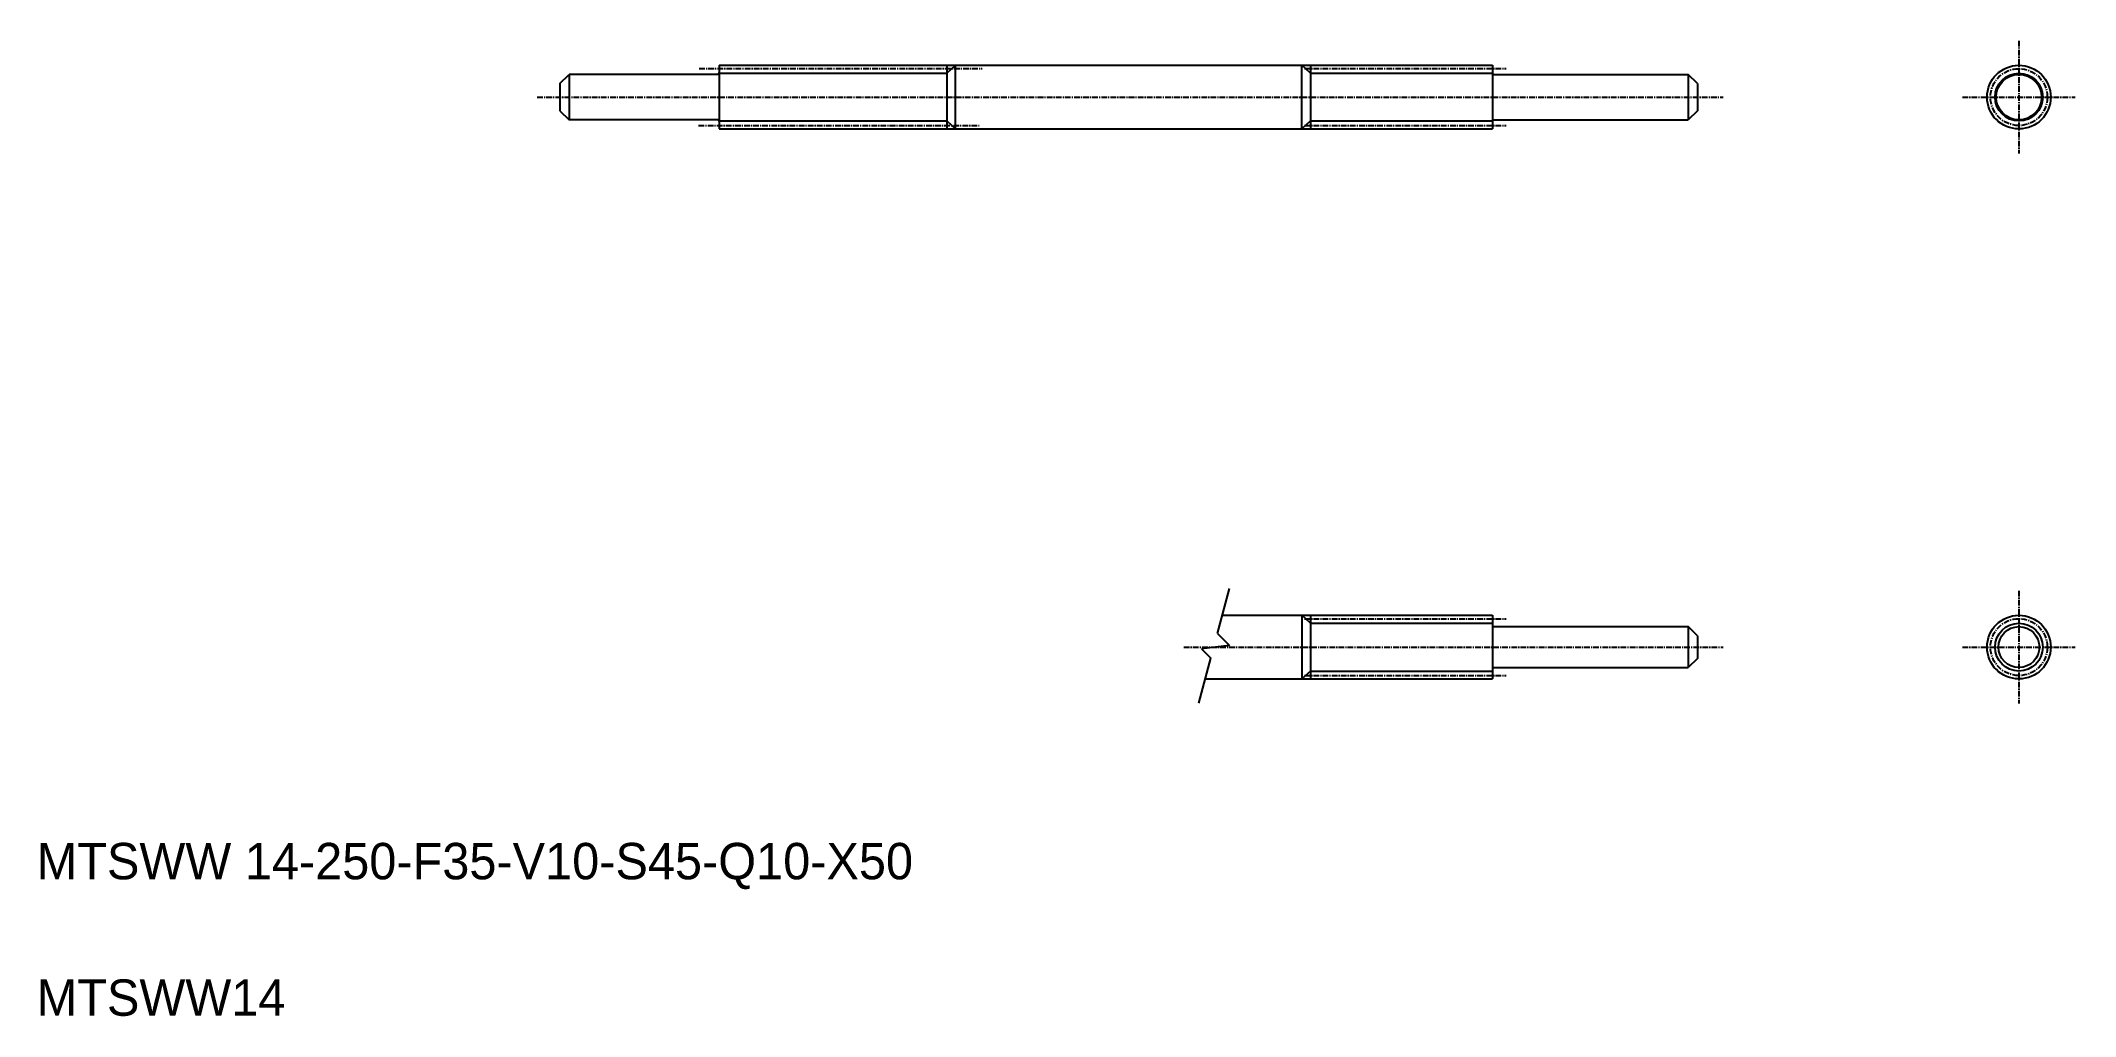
# Model space of a CAD drawing. Extents: x 93 to 540, y 174 to 389.
import ezdxf

# ---------------------------------------------------------------- set-up
doc = ezdxf.new("R2010")
doc.units = 0
doc.linetypes.add('CENTER', pattern=[2, 1.25, -0.25, 0.25, -0.25])
doc.layers.get('0').update_dxf_attribs({"linetype": 'CONTINUOUS'})
doc.layers.add('CENTER', color=1, linetype='CENTER')

msp = doc.modelspace()

# ---------------------------------------------------------------- linework, layer by layer
at = {"color": 7, "linetype": 'CONTINUOUS'}
for p, q in [((206.67, 379.35), (208.67, 381.35)), ((241.37, 381.35), (208.67, 381.35)), ((208.67, 381.35), (208.67, 371.35)), ((241.67, 383.35), (411.67, 383.35)), ((241.67, 383.35), (241.67, 369.35)), ((291.67, 383.35), (291.67, 369.35)), ((293.58, 369.35), (293.58, 383.35)), ((369.76, 369.35), (369.76, 383.35)), ((371.67, 383.35), (371.67, 369.35)), ((411.67, 383.35), (411.67, 369.35)), ((411.97, 381.35), (454.67, 381.35)), ((454.67, 381.35), (454.67, 371.35)), ((456.67, 379.35), (454.67, 381.35)), ((206.67, 379.35), (206.67, 373.35)), ((456.67, 379.35), (456.67, 373.35)), ((206.67, 373.35), (208.67, 371.35)), ((241.37, 371.35), (208.67, 371.35)), ((411.97, 371.35), (454.67, 371.35)), ((456.67, 373.35), (454.67, 371.35)), ((241.67, 369.35), (411.67, 369.35)), ((284.17, 369.35), (284.17, 369.35)), ((326.67, 369.35), (326.67, 369.35)), ((351.18, 258.47), (353.82, 268.33)), ((352.25, 262.45), (411.67, 262.45)), ((369.79, 248.45), (369.79, 262.45)), ((371.67, 262.45), (371.67, 248.45)), ((411.67, 262.45), (411.67, 248.45)), ((411.97, 259.95), (454.67, 259.95)), ((456.67, 257.95), (454.67, 259.95)), ((454.67, 259.95), (454.67, 250.95)), ((353.81, 255.84), (347.67, 255.05)), ((347.67, 255.05), (349.72, 253.01)), ((351.18, 258.47), (353.81, 255.84)), ((456.67, 257.95), (456.67, 252.95)), ((347.08, 243.15), (349.72, 253.01)), ((411.97, 250.95), (454.67, 250.95)), ((456.67, 252.95), (454.67, 250.95)), ((348.49, 248.45), (411.67, 248.45))]:
    msp.add_line(p, q, dxfattribs=at)
at = {"color": 3, "linetype": 'CONTINUOUS'}
for p, q in [((241.67, 381.6), (291.67, 381.6)), ((291.67, 381.6), (293.58, 383.35)), ((371.67, 381.6), (369.76, 383.35)), ((371.67, 381.6), (411.67, 381.6)), ((241.67, 371.1), (291.67, 371.1)), ((291.67, 371.1), (293.58, 369.35)), ((371.67, 371.1), (369.76, 369.35)), ((371.67, 371.1), (411.67, 371.1)), ((371.67, 260.7), (369.76, 262.45)), ((371.67, 260.7), (411.67, 260.7)), ((371.67, 250.2), (369.76, 248.45)), ((371.67, 250.2), (411.67, 250.2))]:
    msp.add_line(p, q, dxfattribs=at)
at = {"color": 7, "linetype": 'CONTINUOUS'}
for centre, radius in [((527.35, 376.35), 7), ((527.35, 376.35), 5), ((527.35, 255.45), 7), ((527.35, 255.45), 4.5)]:
    msp.add_circle(centre, radius, dxfattribs=at)
at = {"color": 3, "linetype": 'CONTINUOUS'}
for centre in [(527.35, 376.35), (527.35, 255.45)]:
    msp.add_circle(centre, 5.25, dxfattribs=at)
at = {"color": 7, "linetype": 'CONTINUOUS'}
for centre, start, end in [((241.37, 381.65), 270, 360), ((411.97, 381.65), 180, 270), ((241.37, 371.05), 360, 90), ((411.97, 371.05), 90, 180), ((411.97, 260.25), 180, 270), ((411.97, 250.65), 90, 180)]:
    msp.add_arc(centre, 0.3, start, end, dxfattribs=at)
at = {"layer": 'CENTER', "color": 1, "linetype": 'CENTER'}
for p, q in [((527.35, 388.75), (527.35, 363.95)), ((237.28, 382.6), (299.47, 382.6)), ((370.31, 382.6), (414.67, 382.6)), ((201.67, 376.35), (462.34, 376.35)), ((514.95, 376.35), (539.75, 376.35)), ((237.14, 370.1), (298.78, 370.1)), ((370.31, 370.1), (414.67, 370.1)), ((527.35, 267.84), (527.35, 243.05)), ((370.31, 261.7), (414.67, 261.7)), ((343.8, 255.45), (462.34, 255.45)), ((514.95, 255.45), (539.75, 255.45)), ((370.31, 249.2), (414.67, 249.2))]:
    msp.add_line(p, q, dxfattribs=at)
for centre in [(527.35, 376.35), (527.35, 255.45)]:
    msp.add_circle(centre, 6.25, dxfattribs=at)

# ---------------------------------------------------------------- texts
at = {"color": 7, "linetype": 'CONTINUOUS'}
for s, p in [('MTSWW 14-250-F35-V10-S45-Q10-X50', (91.65, 204.42)), ('MTSWW14', (91.65, 174.42))]:
    msp.add_text(s, height=8, dxfattribs=at).set_placement(p)

doc.saveas('drawing.dxf')
